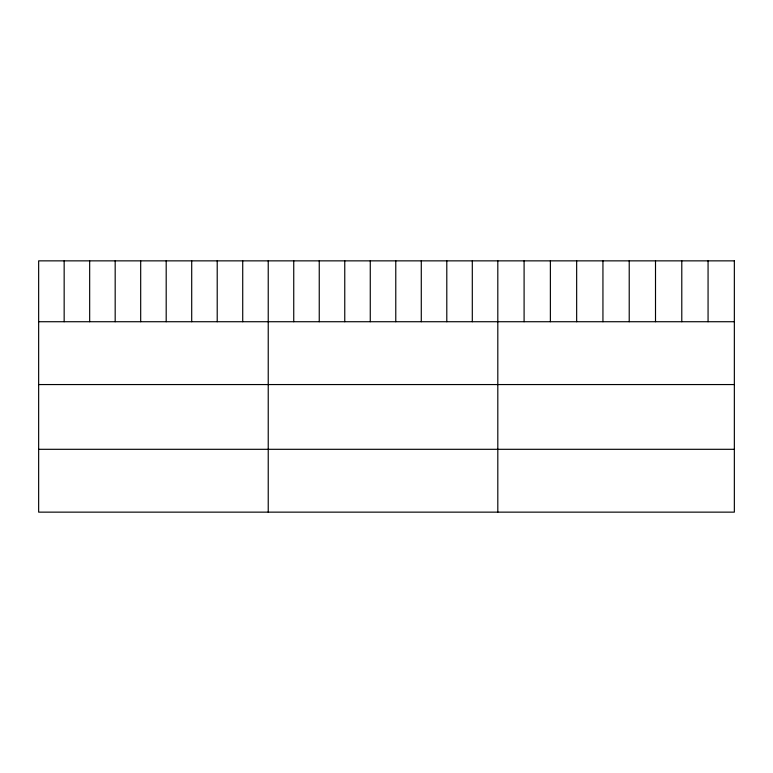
<?xml version="1.0" encoding="UTF-8"?>
<svg xmlns="http://www.w3.org/2000/svg" width="773" height="773" viewBox="0 0 773 773"><rect width="100%" height="100%" fill="white"/><g stroke="black" fill="none" stroke-linecap="round" stroke-linejoin="round"><path stroke-width="1.16" d="M38.65 321.723L734.35 321.723M38.65 384.558L734.35 384.558M38.65 449.306L734.35 449.306M708.068 260.859L708.068 321.723M681.786 260.859L681.786 321.723M655.504 260.859L655.504 321.723M629.222 260.859L629.222 321.723M602.94 260.859L602.94 321.723M576.658 260.859L576.658 321.723M550.376 260.859L550.376 321.723M524.094 260.859L524.094 321.723M497.812 260.859L497.812 512.141M472.303 260.859L472.303 321.723M446.794 260.859L446.794 321.723M421.285 260.859L421.285 321.723M395.776 260.859L395.776 321.723M370.267 260.859L370.267 321.723M344.758 260.859L344.758 321.723M319.249 260.859L319.249 321.723M293.74 260.859L293.74 321.723M268.231 260.859L268.231 512.141M242.722 260.859L242.722 321.723M217.213 260.859L217.213 321.723M191.704 260.859L191.704 321.723M166.195 260.859L166.195 321.723M140.686 260.859L140.686 321.723M115.177 260.859L115.177 321.723M89.668 260.859L89.668 321.723M64.159 260.859L64.159 321.723M734.35 260.859L38.65 260.859L38.65 512.141L734.35 512.141L734.35 260.859"/></g></svg>
